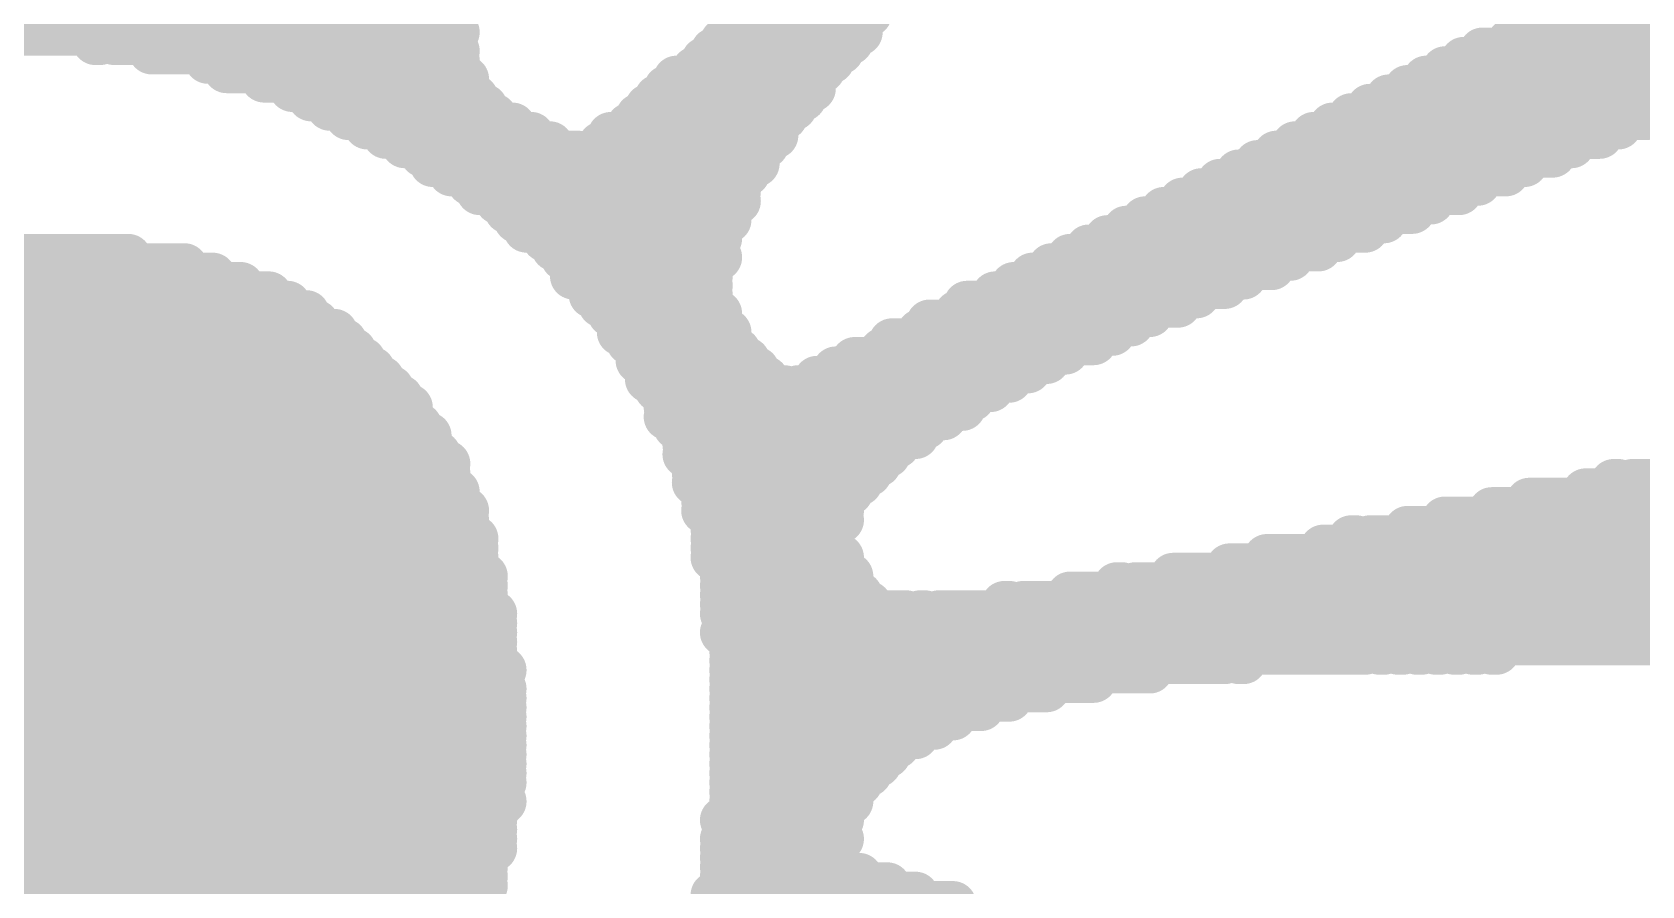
# Model space of a CAD drawing. Extents: x 0 to 127, y 0 to 167.
# Drawn here: x 49.512 to 51.257, y 101.793 to 102.718 of the extents above; entities that cross this region are included whole.
import ezdxf

# ---------------------------------------------------------------- set-up
doc = ezdxf.new("R2010")
doc.units = 0
doc.layers.add('2D_LINE_126', color=222, linetype='CONTINUOUS')

# ---------------------------------------------------------------- blocks, each defined once
blk = doc.blocks.new('SMOOTH_0$0508')
at = {"const_width": 0.0254}
blk.add_lwpolyline([(-0.0127, 0, 1), (0.0127, 0, 1)], format="xyb", close=True, dxfattribs=at)
blk = doc.blocks.new('DRAWING_3017')
at = {"layer": '2D_LINE_126', "const_width": 0.0508}
for points in [[(3.02768, 10.02792), (3.99796, 10.02792)], [(4.318, 10.02792), (4.445, 10.02792)], [(5.19176, 10.02792), (5.54228, 10.02792)], [(3.03784, 10.01776), (3.9878, 10.01776)], [(4.30784, 10.01776), (4.43484, 10.01776)], [(5.1816, 10.01776), (5.52196, 10.01776)], [(3.03784, 10.0076), (3.99796, 10.0076)], [(3.6068, 9.99744), (3.61188, 9.99744)], [(3.62712, 9.99744), (3.9878, 9.99744)], [(4.28752, 9.99744), (4.42468, 9.99744)], [(4.29768, 10.0076), (4.43484, 10.0076)], [(5.14096, 9.99744), (5.47116, 9.99744)], [(5.15112, 10.0076), (5.50164, 10.0076)], [(3.66776, 9.98728), (3.99796, 9.98728)], [(3.72872, 9.97712), (3.99796, 9.97712)], [(4.2672, 9.97712), (4.40436, 9.97712)], [(4.27736, 9.98728), (4.41452, 9.98728)], [(5.09016, 9.97712), (5.43052, 9.97712)], [(5.11048, 9.98728), (5.45084, 9.98728)], [(3.74904, 9.96696), (3.99796, 9.96696)], [(3.78968, 9.9568), (4.00812, 9.9568)], [(4.23672, 9.9568), (4.38404, 9.9568)], [(4.25704, 9.96696), (4.3942, 9.96696)], [(5.04952, 9.9568), (5.37972, 9.9568)], [(5.06984, 9.96696), (5.40004, 9.96696)], [(3.82016, 9.94664), (4.00812, 9.94664)], [(4.22656, 9.94664), (4.38404, 9.94664)], [(5.0292, 9.94664), (5.3594, 9.94664)], [(3.84048, 9.93648), (4.01828, 9.93648)], [(3.8608, 9.92632), (4.02844, 9.92632)], [(4.20624, 9.92632), (4.36372, 9.92632)], [(4.2164, 9.93648), (4.37388, 9.93648)], [(4.98856, 9.92632), (5.3086, 9.92632)], [(5.00888, 9.93648), (5.32892, 9.93648)], [(3.88112, 9.91616), (4.0386, 9.91616)], [(3.90144, 9.906), (4.05892, 9.906)], [(4.18592, 9.906), (4.3434, 9.906)], [(4.19608, 9.91616), (4.35356, 9.91616)], [(4.94792, 9.906), (5.2578, 9.906)], [(4.96824, 9.91616), (5.28828, 9.91616)], [(3.92176, 9.89584), (4.07924, 9.89584)], [(4.1656, 9.89584), (4.3434, 9.89584)], [(4.9276, 9.89584), (5.23748, 9.89584)], [(3.94208, 9.88568), (4.09956, 9.88568)], [(3.9624, 9.87552), (4.13004, 9.87552)], [(4.14528, 9.87552), (4.32308, 9.87552)], [(4.15544, 9.88568), (4.33324, 9.88568)], [(4.88696, 9.87552), (5.18668, 9.87552)], [(4.90728, 9.88568), (5.207, 9.88568)], [(3.97256, 9.86536), (4.32308, 9.86536)], [(3.99288, 9.8552), (4.31292, 9.8552)], [(4.84632, 9.8552), (5.13588, 9.8552)], [(4.86664, 9.86536), (5.1562, 9.86536)], [(4.0132, 9.84504), (4.30276, 9.84504)], [(4.02336, 9.83488), (4.30276, 9.83488)], [(4.80568, 9.83488), (5.08508, 9.83488)], [(4.826, 9.84504), (5.1054, 9.84504)], [(4.04368, 9.82472), (4.30276, 9.82472)], [(4.78536, 9.82472), (5.0546, 9.82472)], [(4.05384, 9.81456), (4.2926, 9.81456)], [(4.064, 9.8044), (4.2926, 9.8044)], [(4.74472, 9.8044), (5.0038, 9.8044)], [(4.76504, 9.81456), (5.03428, 9.81456)], [(4.07416, 9.79424), (4.28244, 9.79424)], [(4.09448, 9.78408), (4.28244, 9.78408)], [(4.70408, 9.78408), (4.953, 9.78408)], [(4.7244, 9.79424), (4.98348, 9.79424)], [(4.10464, 9.77392), (4.27228, 9.77392)], [(4.68376, 9.77392), (4.93268, 9.77392)], [(3.39344, 9.7536), (3.70332, 9.7536)], [(3.44424, 9.76376), (3.64236, 9.76376)], [(4.1148, 9.76376), (4.28244, 9.76376)], [(4.12496, 9.7536), (4.27228, 9.7536)], [(4.64312, 9.7536), (4.88188, 9.7536)], [(4.66344, 9.76376), (4.9022, 9.76376)], [(3.33248, 9.73328), (3.76428, 9.73328)], [(3.3528, 9.74344), (3.7338, 9.74344)], [(4.12496, 9.74344), (4.27228, 9.74344)], [(4.14528, 9.73328), (4.27228, 9.73328)], [(4.60248, 9.73328), (4.83108, 9.73328)], [(4.6228, 9.74344), (4.8514, 9.74344)], [(3.28168, 9.71296), (3.81508, 9.71296)], [(3.302, 9.72312), (3.79476, 9.72312)], [(4.14528, 9.72312), (4.27228, 9.72312)], [(4.15544, 9.71296), (4.27228, 9.71296)], [(4.55168, 9.71296), (4.78028, 9.71296)], [(4.58216, 9.72312), (4.8006, 9.72312)], [(3.26136, 9.7028), (3.8354, 9.7028)], [(4.1656, 9.7028), (4.28244, 9.7028)], [(4.54152, 9.7028), (4.7498, 9.7028)], [(3.23088, 9.68248), (3.86588, 9.68248)], [(3.2512, 9.69264), (3.84556, 9.69264)], [(4.17576, 9.69264), (4.28244, 9.69264)], [(4.17576, 9.68248), (4.2926, 9.68248)], [(4.50088, 9.68248), (4.70916, 9.68248)], [(4.51104, 9.69264), (4.72948, 9.69264)], [(3.21056, 9.66216), (3.8862, 9.66216)], [(3.22072, 9.67232), (3.87604, 9.67232)], [(4.18592, 9.67232), (4.2926, 9.67232)], [(4.19608, 9.66216), (4.30276, 9.66216)], [(4.46024, 9.66216), (4.65836, 9.66216)], [(4.4704, 9.67232), (4.68884, 9.67232)], [(3.18008, 9.64184), (3.90652, 9.64184)], [(3.19024, 9.652), (3.89636, 9.652)], [(4.19608, 9.652), (4.31292, 9.652)], [(4.20624, 9.64184), (4.32308, 9.64184)], [(4.40944, 9.64184), (4.61772, 9.64184)], [(4.42976, 9.652), (4.63804, 9.652)], [(3.16992, 9.63168), (3.91668, 9.63168)], [(4.20624, 9.63168), (4.33324, 9.63168)], [(4.38912, 9.63168), (4.5974, 9.63168)], [(3.1496, 9.61136), (3.937, 9.61136)], [(3.15976, 9.62152), (3.92684, 9.62152)], [(4.2164, 9.62152), (4.35356, 9.62152)], [(4.22656, 9.61136), (4.55676, 9.61136)], [(4.3688, 9.62152), (4.57708, 9.62152)], [(3.12928, 9.59104), (3.94716, 9.59104)], [(3.13944, 9.6012), (3.94716, 9.6012)], [(4.22656, 9.6012), (4.5466, 9.6012)], [(4.22656, 9.59104), (4.52628, 9.59104)], [(3.11912, 9.58088), (3.95732, 9.58088)], [(4.23672, 9.58088), (4.50596, 9.58088)], [(3.0988, 9.56056), (3.96748, 9.56056)], [(3.10896, 9.57072), (3.96748, 9.57072)], [(4.24688, 9.57072), (4.4958, 9.57072)], [(4.24688, 9.56056), (4.47548, 9.56056)], [(3.08864, 9.54024), (3.9878, 9.54024)], [(3.0988, 9.5504), (3.97764, 9.5504)], [(4.24688, 9.5504), (4.46532, 9.5504)], [(4.25704, 9.54024), (4.45516, 9.54024)], [(3.07848, 9.53008), (3.9878, 9.53008)], [(3.07848, 9.51992), (3.9878, 9.51992)], [(4.25704, 9.53008), (4.445, 9.53008)], [(4.25704, 9.51992), (4.43484, 9.51992)], [(5.25272, 9.51992), (5.2578, 9.51992)], [(5.27304, 9.51992), (6.6294, 9.51992)], [(3.06832, 9.50976), (3.99796, 9.50976)], [(4.2672, 9.50976), (4.42468, 9.50976)], [(5.22224, 9.50976), (6.6294, 9.50976)], [(3.05816, 9.4996), (3.99796, 9.4996)], [(3.05816, 9.48944), (4.00812, 9.48944)], [(4.2672, 9.4996), (4.41452, 9.4996)], [(4.2672, 9.48944), (4.41452, 9.48944)], [(5.12064, 9.48944), (6.6294, 9.48944)], [(5.16128, 9.4996), (6.6294, 9.4996)], [(3.048, 9.47928), (4.00812, 9.47928)], [(3.048, 9.46912), (4.00812, 9.46912)], [(4.27736, 9.47928), (4.41452, 9.47928)], [(4.27736, 9.46912), (4.40436, 9.46912)], [(5.0292, 9.46912), (6.61924, 9.46912)], [(5.06984, 9.47928), (6.61924, 9.47928)], [(3.03784, 9.45896), (4.01828, 9.45896)], [(4.27736, 9.45896), (4.40436, 9.45896)], [(4.96824, 9.45896), (4.97332, 9.45896)], [(4.98856, 9.45896), (6.61924, 9.45896)], [(3.03784, 9.4488), (4.01828, 9.4488)], [(3.03784, 9.43864), (4.01828, 9.43864)], [(4.27736, 9.4488), (4.40436, 9.4488)], [(4.27736, 9.43864), (4.41452, 9.43864)], [(4.8768, 9.43864), (6.60908, 9.43864)], [(4.93776, 9.4488), (6.60908, 9.4488)], [(3.02768, 9.42848), (4.01828, 9.42848)], [(3.02768, 9.41832), (4.02844, 9.41832)], [(4.28752, 9.42848), (4.41452, 9.42848)], [(4.28752, 9.41832), (4.42468, 9.41832)], [(4.7752, 9.41832), (6.59892, 9.41832)], [(4.83616, 9.42848), (6.59892, 9.42848)], [(3.01752, 9.398), (4.02844, 9.398)], [(3.02768, 9.40816), (4.02844, 9.40816)], [(4.28752, 9.40816), (4.42468, 9.40816)], [(4.28752, 9.398), (4.43484, 9.398)], [(4.66344, 9.398), (6.5786, 9.398)], [(4.71424, 9.40816), (4.71932, 9.40816)], [(4.73456, 9.40816), (6.58876, 9.40816)], [(3.01752, 9.38784), (4.02844, 9.38784)], [(4.28752, 9.38784), (4.445, 9.38784)], [(4.59232, 9.38784), (4.5974, 9.38784)], [(4.61264, 9.38784), (6.55828, 9.38784)], [(3.01752, 9.37768), (4.0386, 9.37768)], [(3.01752, 9.36752), (4.0386, 9.36752)], [(4.28752, 9.37768), (4.48564, 9.37768)], [(4.29768, 9.36752), (6.477, 9.36752)], [(4.50088, 9.37768), (4.50596, 9.37768)], [(4.5212, 9.37768), (6.53796, 9.37768)], [(3.00736, 9.3472), (4.0386, 9.3472)], [(3.01752, 9.35736), (4.0386, 9.35736)], [(4.28752, 9.35736), (6.05028, 9.35736)], [(4.29768, 9.3472), (5.60324, 9.3472)], [(3.00736, 9.33704), (4.0386, 9.33704)], [(4.29768, 9.33704), (4.98348, 9.33704)], [(4.99872, 9.33704), (5.0038, 9.33704)], [(5.01904, 9.33704), (5.02412, 9.33704)], [(5.03936, 9.33704), (5.04444, 9.33704)], [(5.05968, 9.33704), (5.06476, 9.33704)], [(5.08, 9.33704), (5.08508, 9.33704)], [(5.10032, 9.33704), (5.1054, 9.33704)], [(5.12064, 9.33704), (5.12572, 9.33704)], [(3.00736, 9.32688), (4.0386, 9.32688)], [(3.00736, 9.31672), (4.04876, 9.31672)], [(4.29768, 9.32688), (4.83108, 9.32688)], [(4.29768, 9.31672), (4.7498, 9.31672)], [(4.84632, 9.32688), (4.8514, 9.32688)], [(3.00736, 9.30656), (4.0386, 9.30656)], [(3.00736, 9.2964), (4.04876, 9.2964)], [(4.29768, 9.30656), (4.68884, 9.30656)], [(4.29768, 9.2964), (4.63804, 9.2964)], [(3.00736, 9.28624), (4.04876, 9.28624)], [(3.00736, 9.27608), (4.04876, 9.27608)], [(4.29768, 9.28624), (4.5974, 9.28624)], [(4.29768, 9.27608), (4.56692, 9.27608)], [(3.00736, 9.26592), (4.04876, 9.26592)], [(4.29768, 9.26592), (4.53644, 9.26592)], [(3.00736, 9.25576), (4.04876, 9.25576)], [(3.00736, 9.2456), (4.04876, 9.2456)], [(4.29768, 9.25576), (4.51612, 9.25576)], [(4.29768, 9.2456), (4.4958, 9.2456)], [(3.00736, 9.23544), (4.04876, 9.23544)], [(3.00736, 9.22528), (4.04876, 9.22528)], [(4.29768, 9.23544), (4.47548, 9.23544)], [(4.29768, 9.22528), (4.46532, 9.22528)], [(3.00736, 9.21512), (4.04876, 9.21512)], [(4.29768, 9.21512), (4.45516, 9.21512)], [(3.00736, 9.20496), (4.04876, 9.20496)], [(3.00736, 9.1948), (4.04876, 9.1948)], [(4.29768, 9.20496), (4.445, 9.20496)], [(4.29768, 9.1948), (4.43484, 9.1948)], [(3.00736, 9.18464), (4.0386, 9.18464)], [(3.00736, 9.17448), (4.04876, 9.17448)], [(4.29768, 9.18464), (4.42468, 9.18464)], [(4.29768, 9.17448), (4.42468, 9.17448)], [(3.00736, 9.16432), (4.0386, 9.16432)], [(3.00736, 9.15416), (4.0386, 9.15416)], [(4.28752, 9.15416), (4.41452, 9.15416)], [(4.29768, 9.16432), (4.41452, 9.16432)], [(3.00736, 9.144), (4.0386, 9.144)], [(4.29768, 9.144), (4.40436, 9.144)], [(3.01752, 9.13384), (4.0386, 9.13384)], [(3.01752, 9.12368), (4.0386, 9.12368)], [(4.28752, 9.13384), (4.41452, 9.13384)], [(4.28752, 9.12368), (4.40436, 9.12368)], [(3.01752, 9.11352), (4.02844, 9.11352)], [(3.01752, 9.10336), (4.02844, 9.10336)], [(4.28752, 9.11352), (4.40436, 9.11352)], [(4.28752, 9.10336), (4.40436, 9.10336)], [(3.01752, 9.0932), (4.02844, 9.0932)], [(4.28752, 9.0932), (4.43484, 9.0932)], [(3.02768, 9.08304), (4.02844, 9.08304)], [(3.02768, 9.07288), (4.01828, 9.07288)], [(4.27736, 9.07288), (4.4958, 9.07288)], [(4.28752, 9.08304), (4.46532, 9.08304)], [(3.02768, 9.06272), (4.01828, 9.06272)], [(4.27736, 9.06272), (4.53644, 9.06272)]]:
    blk.add_lwpolyline(points, dxfattribs=at)
at = {"layer": '2D_LINE_126'}
for p in [(3.99796, 10.02792), (4.318, 10.02792), (4.445, 10.02792), (5.19176, 10.02792), (3.9878, 10.01776), (4.30784, 10.01776), (4.43484, 10.01776), (5.1816, 10.01776), (3.6068, 9.99744), (3.61188, 9.99744), (3.62712, 9.99744), (3.9878, 9.99744), (3.99796, 10.0076), (4.28752, 9.99744), (4.29768, 10.0076), (4.42468, 9.99744), (4.43484, 10.0076), (5.14096, 9.99744), (5.15112, 10.0076), (3.66776, 9.98728), (3.72872, 9.97712), (3.99796, 9.98728), (3.99796, 9.97712), (4.2672, 9.97712), (4.27736, 9.98728), (4.40436, 9.97712), (4.41452, 9.98728), (5.09016, 9.97712), (5.11048, 9.98728), (3.74904, 9.96696), (3.78968, 9.9568), (3.99796, 9.96696), (4.00812, 9.9568), (4.23672, 9.9568), (4.25704, 9.96696), (4.38404, 9.9568), (4.3942, 9.96696), (5.04952, 9.9568), (5.06984, 9.96696), (3.82016, 9.94664), (4.00812, 9.94664), (4.22656, 9.94664), (4.38404, 9.94664), (5.0292, 9.94664), (3.84048, 9.93648), (3.8608, 9.92632), (4.01828, 9.93648), (4.02844, 9.92632), (4.20624, 9.92632), (4.2164, 9.93648), (4.36372, 9.92632), (4.37388, 9.93648), (4.98856, 9.92632), (5.00888, 9.93648), (5.3086, 9.92632), (3.88112, 9.91616), (3.90144, 9.906), (4.0386, 9.91616), (4.05892, 9.906), (4.18592, 9.906), (4.19608, 9.91616), (4.3434, 9.906), (4.35356, 9.91616), (4.94792, 9.906), (4.96824, 9.91616), (5.2578, 9.906), (5.28828, 9.91616), (3.92176, 9.89584), (4.07924, 9.89584), (4.1656, 9.89584), (4.3434, 9.89584), (4.9276, 9.89584), (5.23748, 9.89584), (3.94208, 9.88568), (3.9624, 9.87552), (4.09956, 9.88568), (4.13004, 9.87552), (4.14528, 9.87552), (4.15544, 9.88568), (4.32308, 9.87552), (4.33324, 9.88568), (4.88696, 9.87552), (4.90728, 9.88568), (5.18668, 9.87552), (5.207, 9.88568), (3.97256, 9.86536), (3.99288, 9.8552), (4.31292, 9.8552), (4.32308, 9.86536), (4.84632, 9.8552), (4.86664, 9.86536), (5.13588, 9.8552), (5.1562, 9.86536), (4.0132, 9.84504), (4.02336, 9.83488), (4.30276, 9.84504), (4.30276, 9.83488), (4.80568, 9.83488), (4.826, 9.84504), (5.08508, 9.83488), (5.1054, 9.84504), (4.04368, 9.82472), (4.30276, 9.82472), (4.78536, 9.82472), (5.0546, 9.82472), (4.05384, 9.81456), (4.064, 9.8044), (4.2926, 9.81456), (4.2926, 9.8044), (4.74472, 9.8044), (4.76504, 9.81456), (5.0038, 9.8044), (5.03428, 9.81456), (4.07416, 9.79424), (4.09448, 9.78408), (4.28244, 9.79424), (4.28244, 9.78408), (4.70408, 9.78408), (4.7244, 9.79424), (4.953, 9.78408), (4.98348, 9.79424), (4.10464, 9.77392), (4.27228, 9.77392), (4.68376, 9.77392), (4.93268, 9.77392), (3.64236, 9.76376), (3.70332, 9.7536), (4.1148, 9.76376), (4.12496, 9.7536), (4.27228, 9.7536), (4.28244, 9.76376), (4.64312, 9.7536), (4.66344, 9.76376), (4.88188, 9.7536), (4.9022, 9.76376), (3.7338, 9.74344), (3.76428, 9.73328), (4.12496, 9.74344), (4.14528, 9.73328), (4.27228, 9.74344), (4.27228, 9.73328), (4.60248, 9.73328), (4.6228, 9.74344), (4.83108, 9.73328), (4.8514, 9.74344), (3.79476, 9.72312), (3.81508, 9.71296), (4.14528, 9.72312), (4.15544, 9.71296), (4.27228, 9.72312), (4.27228, 9.71296), (4.55168, 9.71296), (4.58216, 9.72312), (4.78028, 9.71296), (4.8006, 9.72312), (3.8354, 9.7028), (4.1656, 9.7028), (4.28244, 9.7028), (4.54152, 9.7028), (4.7498, 9.7028), (3.84556, 9.69264), (3.86588, 9.68248), (4.17576, 9.69264), (4.17576, 9.68248), (4.28244, 9.69264), (4.2926, 9.68248), (4.50088, 9.68248), (4.51104, 9.69264), (4.70916, 9.68248), (4.72948, 9.69264), (3.87604, 9.67232), (3.8862, 9.66216), (4.18592, 9.67232), (4.19608, 9.66216), (4.2926, 9.67232), (4.30276, 9.66216), (4.46024, 9.66216), (4.4704, 9.67232), (4.65836, 9.66216), (4.68884, 9.67232), (3.89636, 9.652), (3.90652, 9.64184), (4.19608, 9.652), (4.20624, 9.64184), (4.31292, 9.652), (4.32308, 9.64184), (4.40944, 9.64184), (4.42976, 9.652), (4.61772, 9.64184), (4.63804, 9.652), (3.91668, 9.63168), (4.20624, 9.63168), (4.33324, 9.63168), (4.38912, 9.63168), (4.5974, 9.63168), (3.92684, 9.62152), (3.937, 9.61136), (4.2164, 9.62152), (4.22656, 9.61136), (4.35356, 9.62152), (4.3688, 9.62152), (4.55676, 9.61136), (4.57708, 9.62152), (3.94716, 9.6012), (3.94716, 9.59104), (4.22656, 9.6012), (4.22656, 9.59104), (4.52628, 9.59104), (4.5466, 9.6012), (3.95732, 9.58088), (4.23672, 9.58088), (4.50596, 9.58088), (3.96748, 9.57072), (3.96748, 9.56056), (4.24688, 9.57072), (4.24688, 9.56056), (4.47548, 9.56056), (4.4958, 9.57072), (3.97764, 9.5504), (3.9878, 9.54024), (4.24688, 9.5504), (4.25704, 9.54024), (4.45516, 9.54024), (4.46532, 9.5504), (3.9878, 9.53008), (3.9878, 9.51992), (4.25704, 9.53008), (4.25704, 9.51992), (4.43484, 9.51992), (4.445, 9.53008), (5.25272, 9.51992), (5.2578, 9.51992), (5.27304, 9.51992), (3.99796, 9.50976), (4.2672, 9.50976), (4.42468, 9.50976), (5.22224, 9.50976), (3.99796, 9.4996), (4.00812, 9.48944), (4.2672, 9.4996), (4.2672, 9.48944), (4.41452, 9.4996), (4.41452, 9.48944), (5.12064, 9.48944), (5.16128, 9.4996), (4.00812, 9.47928), (4.00812, 9.46912), (4.27736, 9.47928), (4.27736, 9.46912), (4.40436, 9.46912), (4.41452, 9.47928), (5.0292, 9.46912), (5.06984, 9.47928), (4.01828, 9.45896), (4.27736, 9.45896), (4.40436, 9.45896), (4.96824, 9.45896), (4.97332, 9.45896), (4.98856, 9.45896), (4.01828, 9.4488), (4.01828, 9.43864), (4.27736, 9.4488), (4.27736, 9.43864), (4.40436, 9.4488), (4.41452, 9.43864), (4.8768, 9.43864), (4.93776, 9.4488), (4.01828, 9.42848), (4.02844, 9.41832), (4.28752, 9.42848), (4.28752, 9.41832), (4.41452, 9.42848), (4.42468, 9.41832), (4.7752, 9.41832), (4.83616, 9.42848), (4.02844, 9.40816), (4.02844, 9.398), (4.28752, 9.40816), (4.28752, 9.398), (4.42468, 9.40816), (4.43484, 9.398), (4.66344, 9.398), (4.71424, 9.40816), (4.71932, 9.40816), (4.73456, 9.40816), (4.02844, 9.38784), (4.28752, 9.38784), (4.445, 9.38784), (4.59232, 9.38784), (4.5974, 9.38784), (4.61264, 9.38784), (4.0386, 9.37768), (4.0386, 9.36752), (4.28752, 9.37768), (4.29768, 9.36752), (4.48564, 9.37768), (4.50088, 9.37768), (4.50596, 9.37768), (4.5212, 9.37768), (4.0386, 9.35736), (4.0386, 9.3472), (4.28752, 9.35736), (4.29768, 9.3472), (4.0386, 9.33704), (4.29768, 9.33704), (4.98348, 9.33704), (4.99872, 9.33704), (5.0038, 9.33704), (5.01904, 9.33704), (5.02412, 9.33704), (5.03936, 9.33704), (5.04444, 9.33704), (5.05968, 9.33704), (5.06476, 9.33704), (5.08, 9.33704), (5.08508, 9.33704), (5.10032, 9.33704), (5.1054, 9.33704), (5.12064, 9.33704), (5.12572, 9.33704), (4.0386, 9.32688), (4.04876, 9.31672), (4.29768, 9.32688), (4.29768, 9.31672), (4.7498, 9.31672), (4.83108, 9.32688), (4.84632, 9.32688), (4.8514, 9.32688), (4.0386, 9.30656), (4.04876, 9.2964), (4.29768, 9.30656), (4.29768, 9.2964), (4.63804, 9.2964), (4.68884, 9.30656), (4.04876, 9.28624), (4.04876, 9.27608), (4.29768, 9.28624), (4.29768, 9.27608), (4.56692, 9.27608), (4.5974, 9.28624), (4.04876, 9.26592), (4.29768, 9.26592), (4.53644, 9.26592), (4.04876, 9.25576), (4.04876, 9.2456), (4.29768, 9.25576), (4.29768, 9.2456), (4.4958, 9.2456), (4.51612, 9.25576), (4.04876, 9.23544), (4.04876, 9.22528), (4.29768, 9.23544), (4.29768, 9.22528), (4.46532, 9.22528), (4.47548, 9.23544), (4.04876, 9.21512), (4.29768, 9.21512), (4.45516, 9.21512), (4.04876, 9.20496), (4.04876, 9.1948), (4.29768, 9.20496), (4.29768, 9.1948), (4.43484, 9.1948), (4.445, 9.20496), (4.0386, 9.18464), (4.04876, 9.17448), (4.29768, 9.18464), (4.29768, 9.17448), (4.42468, 9.18464), (4.42468, 9.17448), (4.0386, 9.16432), (4.0386, 9.15416), (4.28752, 9.15416), (4.29768, 9.16432), (4.41452, 9.16432), (4.41452, 9.15416), (4.0386, 9.144), (4.29768, 9.144), (4.40436, 9.144), (4.0386, 9.13384), (4.0386, 9.12368), (4.28752, 9.13384), (4.28752, 9.12368), (4.40436, 9.12368), (4.41452, 9.13384), (4.02844, 9.11352), (4.02844, 9.10336), (4.28752, 9.11352), (4.28752, 9.10336), (4.40436, 9.11352), (4.40436, 9.10336), (4.02844, 9.0932), (4.28752, 9.0932), (4.43484, 9.0932), (4.01828, 9.07288), (4.02844, 9.08304), (4.27736, 9.07288), (4.28752, 9.08304), (4.46532, 9.08304), (4.4958, 9.07288), (4.01828, 9.06272), (4.27736, 9.06272), (4.53644, 9.06272)]:
    blk.add_blockref('SMOOTH_0$0508', p, dxfattribs=at)

msp = doc.modelspace()

# ---------------------------------------------------------------- block references
msp.add_blockref('DRAWING_3017', (45.974, 92.71))

doc.saveas('drawing.dxf')
